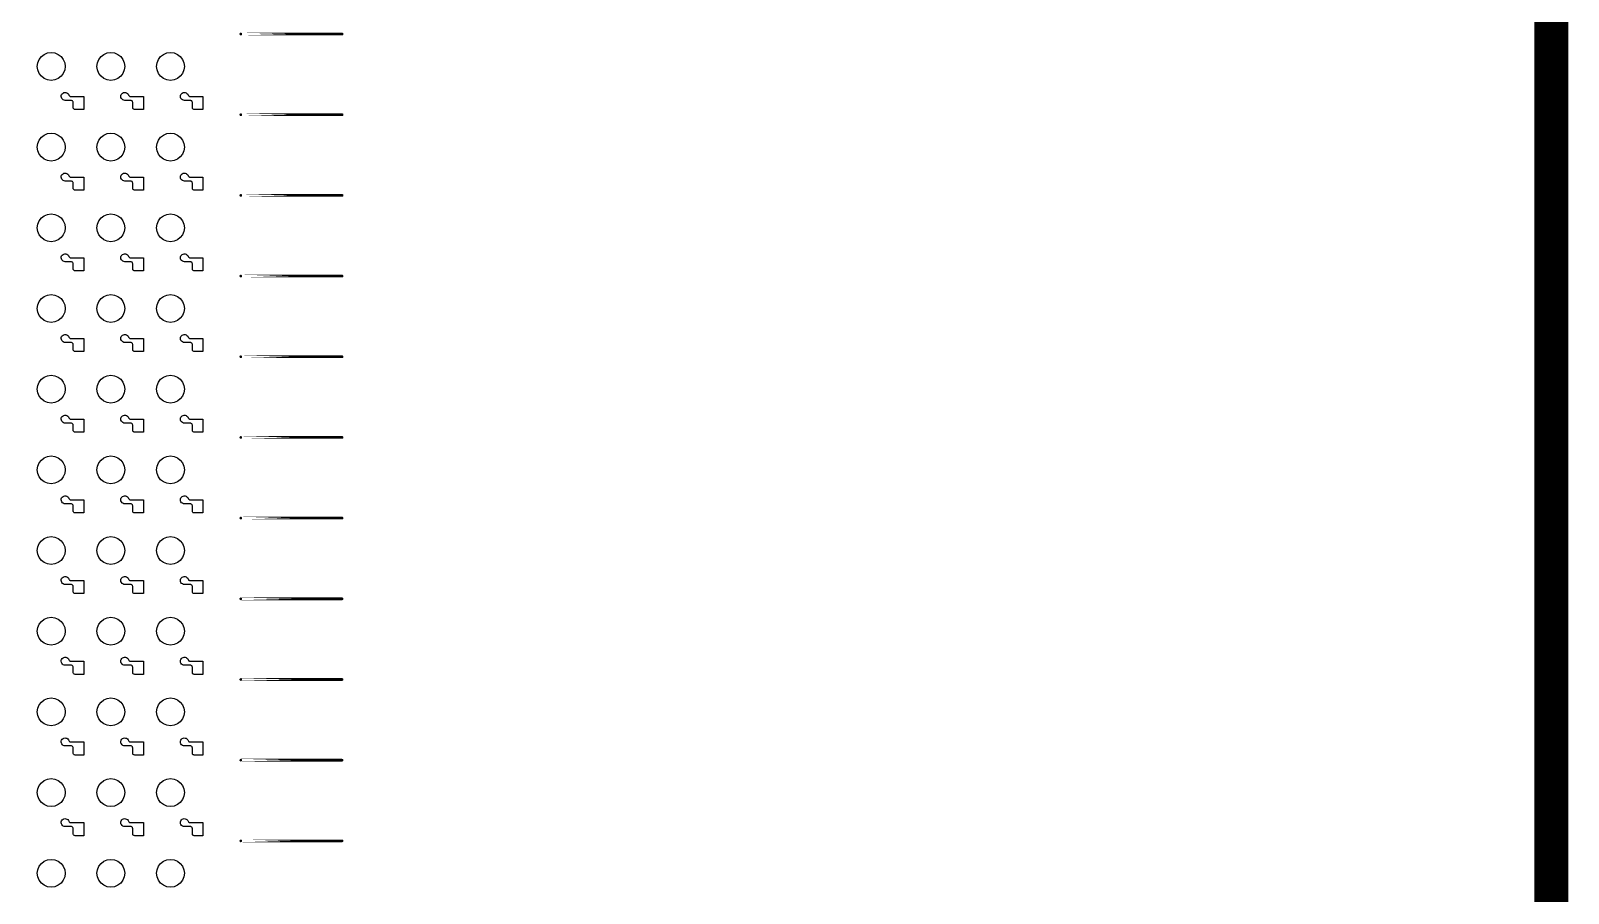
# Model space of a CAD drawing. Extents: x 11 to 212, y 11 to 212.
# Drawn here: x 166.18 to 211.7, y 85.77 to 111.3 of the extents above; entities that cross this region are included whole.
import ezdxf

# ---------------------------------------------------------------- set-up
doc = ezdxf.new("R2010")
doc.units = 0
doc.layers.get('0').update_dxf_attribs({"linetype": 'continuous'})
doc.layers.add('C3', color=7, linetype='continuous')

# ---------------------------------------------------------------- blocks, each defined once
blk = doc.blocks.new('cutlineendpoint')
at = {"const_width": 0.04}
blk.add_lwpolyline([(-0.02, 0, 1), (0.02, 0, 1)], format="xyb", close=True, dxfattribs=at)

msp = doc.modelspace()

# ---------------------------------------------------------------- linework, layer by layer
at = {"layer": 'C3'}
for points, const_width in [([(11.2, 211.2), (211.2, 211.2), (211.2, 11.2), (11.2, 11.2)], 1), ([(172.4, 111.2), (175.4, 111.2)], 0.08), ([(172.4, 108.812), (175.4, 108.812)], 0.08), ([(172.4, 106.424), (175.4, 106.424)], 0.08), ([(172.4, 104.035), (175.4, 104.035)], 0.08), ([(172.4, 101.647), (175.4, 101.647)], 0.08), ([(172.4, 99.259), (175.4, 99.259)], 0.08), ([(172.4, 96.871), (175.4, 96.871)], 0.08), ([(172.4, 94.482), (175.4, 94.482)], 0.08), ([(172.4, 92.094), (175.4, 92.094)], 0.08), ([(172.4, 89.706), (175.4, 89.706)], 0.08), ([(172.4, 87.318), (175.4, 87.318)], 0.08)]:
    msp.add_lwpolyline(points, close=True, dxfattribs=dict(at, const_width=const_width))
for points in [[(167.2, 110.241), (167.186, 110.135), (167.145, 110.035), (167.079, 109.95), (166.994, 109.885), (166.895, 109.843), (166.788, 109.829), (166.682, 109.843), (166.582, 109.885), (166.497, 109.95), (166.432, 110.035), (166.391, 110.135), (166.376, 110.241), (166.391, 110.348), (166.432, 110.447), (166.497, 110.532), (166.582, 110.598), (166.682, 110.639), (166.788, 110.653), (166.895, 110.639), (166.994, 110.598), (167.079, 110.532), (167.145, 110.447), (167.186, 110.348)], [(168.965, 110.241), (168.951, 110.135), (168.91, 110.035), (168.844, 109.95), (168.759, 109.885), (168.66, 109.843), (168.553, 109.829), (168.446, 109.843), (168.347, 109.885), (168.262, 109.95), (168.196, 110.035), (168.155, 110.135), (168.141, 110.241), (168.155, 110.348), (168.196, 110.447), (168.262, 110.532), (168.347, 110.598), (168.446, 110.639), (168.553, 110.653), (168.66, 110.639), (168.759, 110.598), (168.844, 110.532), (168.91, 110.447), (168.951, 110.348)], [(170.729, 110.241), (170.715, 110.135), (170.674, 110.035), (170.609, 109.95), (170.524, 109.885), (170.424, 109.843), (170.318, 109.829), (170.211, 109.843), (170.112, 109.885), (170.026, 109.95), (169.961, 110.035), (169.92, 110.135), (169.906, 110.241), (169.92, 110.348), (169.961, 110.447), (170.026, 110.532), (170.112, 110.598), (170.211, 110.639), (170.318, 110.653), (170.424, 110.639), (170.524, 110.598), (170.609, 110.532), (170.674, 110.447), (170.715, 110.348)], [(167.494, 108.965), (167.479, 108.967), (167.465, 108.973), (167.453, 108.982), (167.443, 108.994), (167.437, 109.008), (167.435, 109.024), (167.435, 109.176), (167.433, 109.192), (167.427, 109.206), (167.418, 109.218), (167.406, 109.227), (167.392, 109.233), (167.376, 109.235), (167.2, 109.235), (167.17, 109.239), (167.142, 109.251), (167.118, 109.269), (167.099, 109.292), (167.087, 109.32), (167.082, 109.35), (167.085, 109.38), (167.096, 109.408), (167.113, 109.433), (167.137, 109.452), (167.164, 109.465), (167.194, 109.47), (167.224, 109.468), (167.252, 109.458), (167.277, 109.442), (167.297, 109.419), (167.311, 109.392), (167.317, 109.379), (167.327, 109.368), (167.339, 109.36), (167.352, 109.355), (167.366, 109.353), (167.751, 109.353), (167.751, 108.965)], [(169.259, 108.965), (169.244, 108.967), (169.229, 108.973), (169.217, 108.982), (169.208, 108.994), (169.202, 109.008), (169.2, 109.024), (169.2, 109.176), (169.198, 109.192), (169.192, 109.206), (169.183, 109.218), (169.171, 109.227), (169.156, 109.233), (169.141, 109.235), (168.965, 109.235), (168.935, 109.239), (168.907, 109.251), (168.883, 109.269), (168.864, 109.292), (168.852, 109.32), (168.847, 109.35), (168.85, 109.38), (168.861, 109.408), (168.878, 109.433), (168.901, 109.452), (168.929, 109.465), (168.958, 109.47), (168.988, 109.468), (169.017, 109.458), (169.042, 109.442), (169.062, 109.419), (169.076, 109.392), (169.082, 109.379), (169.091, 109.368), (169.103, 109.36), (169.117, 109.355), (169.131, 109.353), (169.515, 109.353), (169.515, 108.965)], [(171.024, 108.965), (171.008, 108.967), (170.994, 108.973), (170.982, 108.982), (170.973, 108.994), (170.967, 109.008), (170.965, 109.024), (170.965, 109.176), (170.963, 109.192), (170.957, 109.206), (170.947, 109.218), (170.935, 109.227), (170.921, 109.233), (170.906, 109.235), (170.729, 109.235), (170.699, 109.239), (170.672, 109.251), (170.647, 109.269), (170.629, 109.292), (170.617, 109.32), (170.612, 109.35), (170.615, 109.38), (170.625, 109.408), (170.643, 109.433), (170.666, 109.452), (170.693, 109.465), (170.723, 109.47), (170.753, 109.468), (170.782, 109.458), (170.807, 109.442), (170.827, 109.419), (170.84, 109.392), (170.847, 109.379), (170.856, 109.368), (170.868, 109.36), (170.881, 109.355), (170.896, 109.353), (171.28, 109.353), (171.28, 108.965)], [(167.2, 107.853), (167.186, 107.746), (167.145, 107.647), (167.079, 107.562), (166.994, 107.496), (166.895, 107.455), (166.788, 107.441), (166.682, 107.455), (166.582, 107.496), (166.497, 107.562), (166.432, 107.647), (166.391, 107.746), (166.376, 107.853), (166.391, 107.96), (166.432, 108.059), (166.497, 108.144), (166.582, 108.21), (166.682, 108.251), (166.788, 108.265), (166.895, 108.251), (166.994, 108.21), (167.079, 108.144), (167.145, 108.059), (167.186, 107.96)], [(168.965, 107.853), (168.951, 107.746), (168.91, 107.647), (168.844, 107.562), (168.759, 107.496), (168.66, 107.455), (168.553, 107.441), (168.446, 107.455), (168.347, 107.496), (168.262, 107.562), (168.196, 107.647), (168.155, 107.746), (168.141, 107.853), (168.155, 107.96), (168.196, 108.059), (168.262, 108.144), (168.347, 108.21), (168.446, 108.251), (168.553, 108.265), (168.66, 108.251), (168.759, 108.21), (168.844, 108.144), (168.91, 108.059), (168.951, 107.96)], [(170.729, 107.853), (170.715, 107.746), (170.674, 107.647), (170.609, 107.562), (170.524, 107.496), (170.424, 107.455), (170.318, 107.441), (170.211, 107.455), (170.112, 107.496), (170.026, 107.562), (169.961, 107.647), (169.92, 107.746), (169.906, 107.853), (169.92, 107.96), (169.961, 108.059), (170.026, 108.144), (170.112, 108.21), (170.211, 108.251), (170.318, 108.265), (170.424, 108.251), (170.524, 108.21), (170.609, 108.144), (170.674, 108.059), (170.715, 107.96)], [(167.494, 106.576), (167.479, 106.578), (167.465, 106.584), (167.453, 106.594), (167.443, 106.606), (167.437, 106.62), (167.435, 106.635), (167.435, 106.788), (167.433, 106.803), (167.427, 106.818), (167.418, 106.83), (167.406, 106.839), (167.392, 106.845), (167.376, 106.847), (167.2, 106.847), (167.17, 106.851), (167.142, 106.862), (167.118, 106.88), (167.099, 106.904), (167.087, 106.932), (167.082, 106.961), (167.085, 106.991), (167.096, 107.02), (167.113, 107.044), (167.137, 107.064), (167.164, 107.077), (167.194, 107.082), (167.224, 107.08), (167.252, 107.07), (167.277, 107.053), (167.297, 107.031), (167.311, 107.004), (167.317, 106.991), (167.327, 106.98), (167.339, 106.972), (167.352, 106.966), (167.366, 106.965), (167.751, 106.965), (167.751, 106.576)], [(169.259, 106.576), (169.244, 106.578), (169.229, 106.584), (169.217, 106.594), (169.208, 106.606), (169.202, 106.62), (169.2, 106.635), (169.2, 106.788), (169.198, 106.803), (169.192, 106.818), (169.183, 106.83), (169.171, 106.839), (169.156, 106.845), (169.141, 106.847), (168.965, 106.847), (168.935, 106.851), (168.907, 106.862), (168.883, 106.88), (168.864, 106.904), (168.852, 106.932), (168.847, 106.961), (168.85, 106.991), (168.861, 107.02), (168.878, 107.044), (168.901, 107.064), (168.929, 107.077), (168.958, 107.082), (168.988, 107.08), (169.017, 107.07), (169.042, 107.053), (169.062, 107.031), (169.076, 107.004), (169.082, 106.991), (169.091, 106.98), (169.103, 106.972), (169.117, 106.966), (169.131, 106.965), (169.515, 106.965), (169.515, 106.576)], [(171.024, 106.576), (171.008, 106.578), (170.994, 106.584), (170.982, 106.594), (170.973, 106.606), (170.967, 106.62), (170.965, 106.635), (170.965, 106.788), (170.963, 106.803), (170.957, 106.818), (170.947, 106.83), (170.935, 106.839), (170.921, 106.845), (170.906, 106.847), (170.729, 106.847), (170.699, 106.851), (170.672, 106.862), (170.647, 106.88), (170.629, 106.904), (170.617, 106.932), (170.612, 106.961), (170.615, 106.991), (170.625, 107.02), (170.643, 107.044), (170.666, 107.064), (170.693, 107.077), (170.723, 107.082), (170.753, 107.08), (170.782, 107.07), (170.807, 107.053), (170.827, 107.031), (170.84, 107.004), (170.847, 106.991), (170.856, 106.98), (170.868, 106.972), (170.881, 106.966), (170.896, 106.965), (171.28, 106.965), (171.28, 106.576)], [(167.2, 105.465), (167.186, 105.358), (167.145, 105.259), (167.079, 105.174), (166.994, 105.108), (166.895, 105.067), (166.788, 105.053), (166.682, 105.067), (166.582, 105.108), (166.497, 105.174), (166.432, 105.259), (166.391, 105.358), (166.376, 105.465), (166.391, 105.571), (166.432, 105.671), (166.497, 105.756), (166.582, 105.821), (166.682, 105.862), (166.788, 105.876), (166.895, 105.862), (166.994, 105.821), (167.079, 105.756), (167.145, 105.671), (167.186, 105.571)], [(168.965, 105.465), (168.951, 105.358), (168.91, 105.259), (168.844, 105.174), (168.759, 105.108), (168.66, 105.067), (168.553, 105.053), (168.446, 105.067), (168.347, 105.108), (168.262, 105.174), (168.196, 105.259), (168.155, 105.358), (168.141, 105.465), (168.155, 105.571), (168.196, 105.671), (168.262, 105.756), (168.347, 105.821), (168.446, 105.862), (168.553, 105.876), (168.66, 105.862), (168.759, 105.821), (168.844, 105.756), (168.91, 105.671), (168.951, 105.571)], [(170.729, 105.465), (170.715, 105.358), (170.674, 105.259), (170.609, 105.174), (170.524, 105.108), (170.424, 105.067), (170.318, 105.053), (170.211, 105.067), (170.112, 105.108), (170.026, 105.174), (169.961, 105.259), (169.92, 105.358), (169.906, 105.465), (169.92, 105.571), (169.961, 105.671), (170.026, 105.756), (170.112, 105.821), (170.211, 105.862), (170.318, 105.876), (170.424, 105.862), (170.524, 105.821), (170.609, 105.756), (170.674, 105.671), (170.715, 105.571)], [(167.494, 104.188), (167.479, 104.19), (167.465, 104.196), (167.453, 104.205), (167.443, 104.218), (167.437, 104.232), (167.435, 104.247), (167.435, 104.4), (167.433, 104.415), (167.427, 104.429), (167.418, 104.442), (167.406, 104.451), (167.392, 104.457), (167.376, 104.459), (167.2, 104.459), (167.17, 104.463), (167.142, 104.474), (167.118, 104.492), (167.099, 104.516), (167.087, 104.543), (167.082, 104.573), (167.085, 104.603), (167.096, 104.632), (167.113, 104.656), (167.137, 104.676), (167.164, 104.688), (167.194, 104.694), (167.224, 104.692), (167.252, 104.682), (167.277, 104.665), (167.297, 104.643), (167.311, 104.616), (167.317, 104.603), (167.327, 104.592), (167.339, 104.583), (167.352, 104.578), (167.366, 104.576), (167.751, 104.576), (167.751, 104.188)], [(169.259, 104.188), (169.244, 104.19), (169.229, 104.196), (169.217, 104.205), (169.208, 104.218), (169.202, 104.232), (169.2, 104.247), (169.2, 104.4), (169.198, 104.415), (169.192, 104.429), (169.183, 104.442), (169.171, 104.451), (169.156, 104.457), (169.141, 104.459), (168.965, 104.459), (168.935, 104.463), (168.907, 104.474), (168.883, 104.492), (168.864, 104.516), (168.852, 104.543), (168.847, 104.573), (168.85, 104.603), (168.861, 104.632), (168.878, 104.656), (168.901, 104.676), (168.929, 104.688), (168.958, 104.694), (168.988, 104.692), (169.017, 104.682), (169.042, 104.665), (169.062, 104.643), (169.076, 104.616), (169.082, 104.603), (169.091, 104.592), (169.103, 104.583), (169.117, 104.578), (169.131, 104.576), (169.515, 104.576), (169.515, 104.188)], [(171.024, 104.188), (171.008, 104.19), (170.994, 104.196), (170.982, 104.205), (170.973, 104.218), (170.967, 104.232), (170.965, 104.247), (170.965, 104.4), (170.963, 104.415), (170.957, 104.429), (170.947, 104.442), (170.935, 104.451), (170.921, 104.457), (170.906, 104.459), (170.729, 104.459), (170.699, 104.463), (170.672, 104.474), (170.647, 104.492), (170.629, 104.516), (170.617, 104.543), (170.612, 104.573), (170.615, 104.603), (170.625, 104.632), (170.643, 104.656), (170.666, 104.676), (170.693, 104.688), (170.723, 104.694), (170.753, 104.692), (170.782, 104.682), (170.807, 104.665), (170.827, 104.643), (170.84, 104.616), (170.847, 104.603), (170.856, 104.592), (170.868, 104.583), (170.881, 104.578), (170.896, 104.576), (171.28, 104.576), (171.28, 104.188)], [(167.2, 103.076), (167.186, 102.97), (167.145, 102.871), (167.079, 102.785), (166.994, 102.72), (166.895, 102.679), (166.788, 102.665), (166.682, 102.679), (166.582, 102.72), (166.497, 102.785), (166.432, 102.871), (166.391, 102.97), (166.376, 103.076), (166.391, 103.183), (166.432, 103.282), (166.497, 103.368), (166.582, 103.433), (166.682, 103.474), (166.788, 103.488), (166.895, 103.474), (166.994, 103.433), (167.079, 103.368), (167.145, 103.282), (167.186, 103.183)], [(168.965, 103.076), (168.951, 102.97), (168.91, 102.871), (168.844, 102.785), (168.759, 102.72), (168.66, 102.679), (168.553, 102.665), (168.446, 102.679), (168.347, 102.72), (168.262, 102.785), (168.196, 102.871), (168.155, 102.97), (168.141, 103.076), (168.155, 103.183), (168.196, 103.282), (168.262, 103.368), (168.347, 103.433), (168.446, 103.474), (168.553, 103.488), (168.66, 103.474), (168.759, 103.433), (168.844, 103.368), (168.91, 103.282), (168.951, 103.183)], [(170.729, 103.076), (170.715, 102.97), (170.674, 102.871), (170.609, 102.785), (170.524, 102.72), (170.424, 102.679), (170.318, 102.665), (170.211, 102.679), (170.112, 102.72), (170.026, 102.785), (169.961, 102.871), (169.92, 102.97), (169.906, 103.076), (169.92, 103.183), (169.961, 103.282), (170.026, 103.368), (170.112, 103.433), (170.211, 103.474), (170.318, 103.488), (170.424, 103.474), (170.524, 103.433), (170.609, 103.368), (170.674, 103.282), (170.715, 103.183)], [(167.494, 101.8), (167.479, 101.802), (167.465, 101.808), (167.453, 101.817), (167.443, 101.829), (167.437, 101.844), (167.435, 101.859), (167.435, 102.012), (167.433, 102.027), (167.427, 102.041), (167.418, 102.053), (167.406, 102.063), (167.392, 102.069), (167.376, 102.071), (167.2, 102.071), (167.17, 102.074), (167.142, 102.086), (167.118, 102.104), (167.099, 102.128), (167.087, 102.155), (167.082, 102.185), (167.085, 102.215), (167.096, 102.243), (167.113, 102.268), (167.137, 102.287), (167.164, 102.3), (167.194, 102.306), (167.224, 102.303), (167.252, 102.294), (167.277, 102.277), (167.297, 102.254), (167.311, 102.227), (167.317, 102.215), (167.327, 102.204), (167.339, 102.195), (167.352, 102.19), (167.366, 102.188), (167.751, 102.188), (167.751, 101.8)], [(169.259, 101.8), (169.244, 101.802), (169.229, 101.808), (169.217, 101.817), (169.208, 101.829), (169.202, 101.844), (169.2, 101.859), (169.2, 102.012), (169.198, 102.027), (169.192, 102.041), (169.183, 102.053), (169.171, 102.063), (169.156, 102.069), (169.141, 102.071), (168.965, 102.071), (168.935, 102.074), (168.907, 102.086), (168.883, 102.104), (168.864, 102.128), (168.852, 102.155), (168.847, 102.185), (168.85, 102.215), (168.861, 102.243), (168.878, 102.268), (168.901, 102.287), (168.929, 102.3), (168.958, 102.306), (168.988, 102.303), (169.017, 102.294), (169.042, 102.277), (169.062, 102.254), (169.076, 102.227), (169.082, 102.215), (169.091, 102.204), (169.103, 102.195), (169.117, 102.19), (169.131, 102.188), (169.515, 102.188), (169.515, 101.8)], [(171.024, 101.8), (171.008, 101.802), (170.994, 101.808), (170.982, 101.817), (170.973, 101.829), (170.967, 101.844), (170.965, 101.859), (170.965, 102.012), (170.963, 102.027), (170.957, 102.041), (170.947, 102.053), (170.935, 102.063), (170.921, 102.069), (170.906, 102.071), (170.729, 102.071), (170.699, 102.074), (170.672, 102.086), (170.647, 102.104), (170.629, 102.128), (170.617, 102.155), (170.612, 102.185), (170.615, 102.215), (170.625, 102.243), (170.643, 102.268), (170.666, 102.287), (170.693, 102.3), (170.723, 102.306), (170.753, 102.303), (170.782, 102.294), (170.807, 102.277), (170.827, 102.254), (170.84, 102.227), (170.847, 102.215), (170.856, 102.204), (170.868, 102.195), (170.881, 102.19), (170.896, 102.188), (171.28, 102.188), (171.28, 101.8)], [(167.2, 100.688), (167.186, 100.582), (167.145, 100.482), (167.079, 100.397), (166.994, 100.332), (166.895, 100.291), (166.788, 100.276), (166.682, 100.291), (166.582, 100.332), (166.497, 100.397), (166.432, 100.482), (166.391, 100.582), (166.376, 100.688), (166.391, 100.795), (166.432, 100.894), (166.497, 100.979), (166.582, 101.045), (166.682, 101.086), (166.788, 101.1), (166.895, 101.086), (166.994, 101.045), (167.079, 100.979), (167.145, 100.894), (167.186, 100.795)], [(168.965, 100.688), (168.951, 100.582), (168.91, 100.482), (168.844, 100.397), (168.759, 100.332), (168.66, 100.291), (168.553, 100.276), (168.446, 100.291), (168.347, 100.332), (168.262, 100.397), (168.196, 100.482), (168.155, 100.582), (168.141, 100.688), (168.155, 100.795), (168.196, 100.894), (168.262, 100.979), (168.347, 101.045), (168.446, 101.086), (168.553, 101.1), (168.66, 101.086), (168.759, 101.045), (168.844, 100.979), (168.91, 100.894), (168.951, 100.795)], [(170.729, 100.688), (170.715, 100.582), (170.674, 100.482), (170.609, 100.397), (170.524, 100.332), (170.424, 100.291), (170.318, 100.276), (170.211, 100.291), (170.112, 100.332), (170.026, 100.397), (169.961, 100.482), (169.92, 100.582), (169.906, 100.688), (169.92, 100.795), (169.961, 100.894), (170.026, 100.979), (170.112, 101.045), (170.211, 101.086), (170.318, 101.1), (170.424, 101.086), (170.524, 101.045), (170.609, 100.979), (170.674, 100.894), (170.715, 100.795)], [(167.494, 99.412), (167.479, 99.414), (167.465, 99.42), (167.453, 99.429), (167.443, 99.441), (167.437, 99.455), (167.435, 99.471), (167.435, 99.624), (167.433, 99.639), (167.427, 99.653), (167.418, 99.665), (167.406, 99.674), (167.392, 99.68), (167.376, 99.682), (167.2, 99.682), (167.17, 99.686), (167.142, 99.698), (167.118, 99.716), (167.099, 99.739), (167.087, 99.767), (167.082, 99.797), (167.085, 99.827), (167.096, 99.855), (167.113, 99.88), (167.137, 99.899), (167.164, 99.912), (167.194, 99.917), (167.224, 99.915), (167.252, 99.905), (167.277, 99.889), (167.297, 99.866), (167.311, 99.839), (167.317, 99.826), (167.327, 99.815), (167.339, 99.807), (167.352, 99.802), (167.366, 99.8), (167.751, 99.8), (167.751, 99.412)], [(169.259, 99.412), (169.244, 99.414), (169.229, 99.42), (169.217, 99.429), (169.208, 99.441), (169.202, 99.455), (169.2, 99.471), (169.2, 99.624), (169.198, 99.639), (169.192, 99.653), (169.183, 99.665), (169.171, 99.674), (169.156, 99.68), (169.141, 99.682), (168.965, 99.682), (168.935, 99.686), (168.907, 99.698), (168.883, 99.716), (168.864, 99.739), (168.852, 99.767), (168.847, 99.797), (168.85, 99.827), (168.861, 99.855), (168.878, 99.88), (168.901, 99.899), (168.929, 99.912), (168.958, 99.917), (168.988, 99.915), (169.017, 99.905), (169.042, 99.889), (169.062, 99.866), (169.076, 99.839), (169.082, 99.826), (169.091, 99.815), (169.103, 99.807), (169.117, 99.802), (169.131, 99.8), (169.515, 99.8), (169.515, 99.412)], [(171.024, 99.412), (171.008, 99.414), (170.994, 99.42), (170.982, 99.429), (170.973, 99.441), (170.967, 99.455), (170.965, 99.471), (170.965, 99.624), (170.963, 99.639), (170.957, 99.653), (170.947, 99.665), (170.935, 99.674), (170.921, 99.68), (170.906, 99.682), (170.729, 99.682), (170.699, 99.686), (170.672, 99.698), (170.647, 99.716), (170.629, 99.739), (170.617, 99.767), (170.612, 99.797), (170.615, 99.827), (170.625, 99.855), (170.643, 99.88), (170.666, 99.899), (170.693, 99.912), (170.723, 99.917), (170.753, 99.915), (170.782, 99.905), (170.807, 99.889), (170.827, 99.866), (170.84, 99.839), (170.847, 99.826), (170.856, 99.815), (170.868, 99.807), (170.881, 99.802), (170.896, 99.8), (171.28, 99.8), (171.28, 99.412)], [(167.2, 98.3), (167.186, 98.193), (167.145, 98.094), (167.079, 98.009), (166.994, 97.943), (166.895, 97.902), (166.788, 97.888), (166.682, 97.902), (166.582, 97.943), (166.497, 98.009), (166.432, 98.094), (166.391, 98.193), (166.376, 98.3), (166.391, 98.407), (166.432, 98.506), (166.497, 98.591), (166.582, 98.657), (166.682, 98.698), (166.788, 98.712), (166.895, 98.698), (166.994, 98.657), (167.079, 98.591), (167.145, 98.506), (167.186, 98.407)], [(168.965, 98.3), (168.951, 98.193), (168.91, 98.094), (168.844, 98.009), (168.759, 97.943), (168.66, 97.902), (168.553, 97.888), (168.446, 97.902), (168.347, 97.943), (168.262, 98.009), (168.196, 98.094), (168.155, 98.193), (168.141, 98.3), (168.155, 98.407), (168.196, 98.506), (168.262, 98.591), (168.347, 98.657), (168.446, 98.698), (168.553, 98.712), (168.66, 98.698), (168.759, 98.657), (168.844, 98.591), (168.91, 98.506), (168.951, 98.407)], [(170.729, 98.3), (170.715, 98.193), (170.674, 98.094), (170.609, 98.009), (170.524, 97.943), (170.424, 97.902), (170.318, 97.888), (170.211, 97.902), (170.112, 97.943), (170.026, 98.009), (169.961, 98.094), (169.92, 98.193), (169.906, 98.3), (169.92, 98.407), (169.961, 98.506), (170.026, 98.591), (170.112, 98.657), (170.211, 98.698), (170.318, 98.712), (170.424, 98.698), (170.524, 98.657), (170.609, 98.591), (170.674, 98.506), (170.715, 98.407)], [(167.494, 97.024), (167.479, 97.026), (167.465, 97.031), (167.453, 97.041), (167.443, 97.053), (167.437, 97.067), (167.435, 97.082), (167.435, 97.235), (167.433, 97.251), (167.427, 97.265), (167.418, 97.277), (167.406, 97.286), (167.392, 97.292), (167.376, 97.294), (167.2, 97.294), (167.17, 97.298), (167.142, 97.309), (167.118, 97.327), (167.099, 97.351), (167.087, 97.379), (167.082, 97.409), (167.085, 97.439), (167.096, 97.467), (167.113, 97.491), (167.137, 97.511), (167.164, 97.524), (167.194, 97.529), (167.224, 97.527), (167.252, 97.517), (167.277, 97.5), (167.297, 97.478), (167.311, 97.451), (167.317, 97.438), (167.327, 97.427), (167.339, 97.419), (167.352, 97.414), (167.366, 97.412), (167.751, 97.412), (167.751, 97.024)], [(169.259, 97.024), (169.244, 97.026), (169.229, 97.031), (169.217, 97.041), (169.208, 97.053), (169.202, 97.067), (169.2, 97.082), (169.2, 97.235), (169.198, 97.251), (169.192, 97.265), (169.183, 97.277), (169.171, 97.286), (169.156, 97.292), (169.141, 97.294), (168.965, 97.294), (168.935, 97.298), (168.907, 97.309), (168.883, 97.327), (168.864, 97.351), (168.852, 97.379), (168.847, 97.409), (168.85, 97.439), (168.861, 97.467), (168.878, 97.491), (168.901, 97.511), (168.929, 97.524), (168.958, 97.529), (168.988, 97.527), (169.017, 97.517), (169.042, 97.5), (169.062, 97.478), (169.076, 97.451), (169.082, 97.438), (169.091, 97.427), (169.103, 97.419), (169.117, 97.414), (169.131, 97.412), (169.515, 97.412), (169.515, 97.024)], [(171.024, 97.024), (171.008, 97.026), (170.994, 97.031), (170.982, 97.041), (170.973, 97.053), (170.967, 97.067), (170.965, 97.082), (170.965, 97.235), (170.963, 97.251), (170.957, 97.265), (170.947, 97.277), (170.935, 97.286), (170.921, 97.292), (170.906, 97.294), (170.729, 97.294), (170.699, 97.298), (170.672, 97.309), (170.647, 97.327), (170.629, 97.351), (170.617, 97.379), (170.612, 97.409), (170.615, 97.439), (170.625, 97.467), (170.643, 97.491), (170.666, 97.511), (170.693, 97.524), (170.723, 97.529), (170.753, 97.527), (170.782, 97.517), (170.807, 97.5), (170.827, 97.478), (170.84, 97.451), (170.847, 97.438), (170.856, 97.427), (170.868, 97.419), (170.881, 97.414), (170.896, 97.412), (171.28, 97.412), (171.28, 97.024)], [(167.2, 95.912), (167.186, 95.805), (167.145, 95.706), (167.079, 95.621), (166.994, 95.555), (166.895, 95.514), (166.788, 95.5), (166.682, 95.514), (166.582, 95.555), (166.497, 95.621), (166.432, 95.706), (166.391, 95.805), (166.376, 95.912), (166.391, 96.018), (166.432, 96.118), (166.497, 96.203), (166.582, 96.268), (166.682, 96.309), (166.788, 96.324), (166.895, 96.309), (166.994, 96.268), (167.079, 96.203), (167.145, 96.118), (167.186, 96.018)], [(168.965, 95.912), (168.951, 95.805), (168.91, 95.706), (168.844, 95.621), (168.759, 95.555), (168.66, 95.514), (168.553, 95.5), (168.446, 95.514), (168.347, 95.555), (168.262, 95.621), (168.196, 95.706), (168.155, 95.805), (168.141, 95.912), (168.155, 96.018), (168.196, 96.118), (168.262, 96.203), (168.347, 96.268), (168.446, 96.309), (168.553, 96.324), (168.66, 96.309), (168.759, 96.268), (168.844, 96.203), (168.91, 96.118), (168.951, 96.018)], [(170.729, 95.912), (170.715, 95.805), (170.674, 95.706), (170.609, 95.621), (170.524, 95.555), (170.424, 95.514), (170.318, 95.5), (170.211, 95.514), (170.112, 95.555), (170.026, 95.621), (169.961, 95.706), (169.92, 95.805), (169.906, 95.912), (169.92, 96.018), (169.961, 96.118), (170.026, 96.203), (170.112, 96.268), (170.211, 96.309), (170.318, 96.324), (170.424, 96.309), (170.524, 96.268), (170.609, 96.203), (170.674, 96.118), (170.715, 96.018)], [(167.494, 94.635), (167.479, 94.637), (167.465, 94.643), (167.453, 94.653), (167.443, 94.665), (167.437, 94.679), (167.435, 94.694), (167.435, 94.847), (167.433, 94.862), (167.427, 94.876), (167.418, 94.889), (167.406, 94.898), (167.392, 94.904), (167.376, 94.906), (167.2, 94.906), (167.17, 94.91), (167.142, 94.921), (167.118, 94.939), (167.099, 94.963), (167.087, 94.99), (167.082, 95.02), (167.085, 95.05), (167.096, 95.079), (167.113, 95.103), (167.137, 95.123), (167.164, 95.135), (167.194, 95.141), (167.224, 95.139), (167.252, 95.129), (167.277, 95.112), (167.297, 95.09), (167.311, 95.063), (167.317, 95.05), (167.327, 95.039), (167.339, 95.031), (167.352, 95.025), (167.366, 95.024), (167.751, 95.024), (167.751, 94.635)], [(169.259, 94.635), (169.244, 94.637), (169.229, 94.643), (169.217, 94.653), (169.208, 94.665), (169.202, 94.679), (169.2, 94.694), (169.2, 94.847), (169.198, 94.862), (169.192, 94.876), (169.183, 94.889), (169.171, 94.898), (169.156, 94.904), (169.141, 94.906), (168.965, 94.906), (168.935, 94.91), (168.907, 94.921), (168.883, 94.939), (168.864, 94.963), (168.852, 94.99), (168.847, 95.02), (168.85, 95.05), (168.861, 95.079), (168.878, 95.103), (168.901, 95.123), (168.929, 95.135), (168.958, 95.141), (168.988, 95.139), (169.017, 95.129), (169.042, 95.112), (169.062, 95.09), (169.076, 95.063), (169.082, 95.05), (169.091, 95.039), (169.103, 95.031), (169.117, 95.025), (169.131, 95.024), (169.515, 95.024), (169.515, 94.635)], [(171.024, 94.635), (171.008, 94.637), (170.994, 94.643), (170.982, 94.653), (170.973, 94.665), (170.967, 94.679), (170.965, 94.694), (170.965, 94.847), (170.963, 94.862), (170.957, 94.876), (170.947, 94.889), (170.935, 94.898), (170.921, 94.904), (170.906, 94.906), (170.729, 94.906), (170.699, 94.91), (170.672, 94.921), (170.647, 94.939), (170.629, 94.963), (170.617, 94.99), (170.612, 95.02), (170.615, 95.05), (170.625, 95.079), (170.643, 95.103), (170.666, 95.123), (170.693, 95.135), (170.723, 95.141), (170.753, 95.139), (170.782, 95.129), (170.807, 95.112), (170.827, 95.09), (170.84, 95.063), (170.847, 95.05), (170.856, 95.039), (170.868, 95.031), (170.881, 95.025), (170.896, 95.024), (171.28, 95.024), (171.28, 94.635)], [(167.2, 93.524), (167.186, 93.417), (167.145, 93.318), (167.079, 93.232), (166.994, 93.167), (166.895, 93.126), (166.788, 93.112), (166.682, 93.126), (166.582, 93.167), (166.497, 93.232), (166.432, 93.318), (166.391, 93.417), (166.376, 93.524), (166.391, 93.63), (166.432, 93.729), (166.497, 93.815), (166.582, 93.88), (166.682, 93.921), (166.788, 93.935), (166.895, 93.921), (166.994, 93.88), (167.079, 93.815), (167.145, 93.729), (167.186, 93.63)], [(168.965, 93.524), (168.951, 93.417), (168.91, 93.318), (168.844, 93.232), (168.759, 93.167), (168.66, 93.126), (168.553, 93.112), (168.446, 93.126), (168.347, 93.167), (168.262, 93.232), (168.196, 93.318), (168.155, 93.417), (168.141, 93.524), (168.155, 93.63), (168.196, 93.729), (168.262, 93.815), (168.347, 93.88), (168.446, 93.921), (168.553, 93.935), (168.66, 93.921), (168.759, 93.88), (168.844, 93.815), (168.91, 93.729), (168.951, 93.63)], [(170.729, 93.524), (170.715, 93.417), (170.674, 93.318), (170.609, 93.232), (170.524, 93.167), (170.424, 93.126), (170.318, 93.112), (170.211, 93.126), (170.112, 93.167), (170.026, 93.232), (169.961, 93.318), (169.92, 93.417), (169.906, 93.524), (169.92, 93.63), (169.961, 93.729), (170.026, 93.815), (170.112, 93.88), (170.211, 93.921), (170.318, 93.935), (170.424, 93.921), (170.524, 93.88), (170.609, 93.815), (170.674, 93.729), (170.715, 93.63)], [(167.494, 92.247), (167.479, 92.249), (167.465, 92.255), (167.453, 92.264), (167.443, 92.276), (167.437, 92.291), (167.435, 92.306), (167.435, 92.459), (167.433, 92.474), (167.427, 92.488), (167.418, 92.5), (167.406, 92.51), (167.392, 92.516), (167.376, 92.518), (167.2, 92.518), (167.17, 92.522), (167.142, 92.533), (167.118, 92.551), (167.099, 92.575), (167.087, 92.602), (167.082, 92.632), (167.085, 92.662), (167.096, 92.69), (167.113, 92.715), (167.137, 92.734), (167.164, 92.747), (167.194, 92.753), (167.224, 92.751), (167.252, 92.741), (167.277, 92.724), (167.297, 92.701), (167.311, 92.675), (167.317, 92.662), (167.327, 92.651), (167.339, 92.642), (167.352, 92.637), (167.366, 92.635), (167.751, 92.635), (167.751, 92.247)], [(169.259, 92.247), (169.244, 92.249), (169.229, 92.255), (169.217, 92.264), (169.208, 92.276), (169.202, 92.291), (169.2, 92.306), (169.2, 92.459), (169.198, 92.474), (169.192, 92.488), (169.183, 92.5), (169.171, 92.51), (169.156, 92.516), (169.141, 92.518), (168.965, 92.518), (168.935, 92.522), (168.907, 92.533), (168.883, 92.551), (168.864, 92.575), (168.852, 92.602), (168.847, 92.632), (168.85, 92.662), (168.861, 92.69), (168.878, 92.715), (168.901, 92.734), (168.929, 92.747), (168.958, 92.753), (168.988, 92.751), (169.017, 92.741), (169.042, 92.724), (169.062, 92.701), (169.076, 92.675), (169.082, 92.662), (169.091, 92.651), (169.103, 92.642), (169.117, 92.637), (169.131, 92.635), (169.515, 92.635), (169.515, 92.247)], [(171.024, 92.247), (171.008, 92.249), (170.994, 92.255), (170.982, 92.264), (170.973, 92.276), (170.967, 92.291), (170.965, 92.306), (170.965, 92.459), (170.963, 92.474), (170.957, 92.488), (170.947, 92.5), (170.935, 92.51), (170.921, 92.516), (170.906, 92.518), (170.729, 92.518), (170.699, 92.522), (170.672, 92.533), (170.647, 92.551), (170.629, 92.575), (170.617, 92.602), (170.612, 92.632), (170.615, 92.662), (170.625, 92.69), (170.643, 92.715), (170.666, 92.734), (170.693, 92.747), (170.723, 92.753), (170.753, 92.751), (170.782, 92.741), (170.807, 92.724), (170.827, 92.701), (170.84, 92.675), (170.847, 92.662), (170.856, 92.651), (170.868, 92.642), (170.881, 92.637), (170.896, 92.635), (171.28, 92.635), (171.28, 92.247)], [(167.2, 91.135), (167.186, 91.029), (167.145, 90.929), (167.079, 90.844), (166.994, 90.779), (166.895, 90.738), (166.788, 90.724), (166.682, 90.738), (166.582, 90.779), (166.497, 90.844), (166.432, 90.929), (166.391, 91.029), (166.376, 91.135), (166.391, 91.242), (166.432, 91.341), (166.497, 91.426), (166.582, 91.492), (166.682, 91.533), (166.788, 91.547), (166.895, 91.533), (166.994, 91.492), (167.079, 91.426), (167.145, 91.341), (167.186, 91.242)], [(168.965, 91.135), (168.951, 91.029), (168.91, 90.929), (168.844, 90.844), (168.759, 90.779), (168.66, 90.738), (168.553, 90.724), (168.446, 90.738), (168.347, 90.779), (168.262, 90.844), (168.196, 90.929), (168.155, 91.029), (168.141, 91.135), (168.155, 91.242), (168.196, 91.341), (168.262, 91.426), (168.347, 91.492), (168.446, 91.533), (168.553, 91.547), (168.66, 91.533), (168.759, 91.492), (168.844, 91.426), (168.91, 91.341), (168.951, 91.242)], [(170.729, 91.135), (170.715, 91.029), (170.674, 90.929), (170.609, 90.844), (170.524, 90.779), (170.424, 90.738), (170.318, 90.724), (170.211, 90.738), (170.112, 90.779), (170.026, 90.844), (169.961, 90.929), (169.92, 91.029), (169.906, 91.135), (169.92, 91.242), (169.961, 91.341), (170.026, 91.426), (170.112, 91.492), (170.211, 91.533), (170.318, 91.547), (170.424, 91.533), (170.524, 91.492), (170.609, 91.426), (170.674, 91.341), (170.715, 91.242)], [(167.494, 89.859), (167.479, 89.861), (167.465, 89.867), (167.453, 89.876), (167.443, 89.888), (167.437, 89.902), (167.435, 89.918), (167.435, 90.071), (167.433, 90.086), (167.427, 90.1), (167.418, 90.112), (167.406, 90.122), (167.392, 90.127), (167.376, 90.129), (167.2, 90.129), (167.17, 90.133), (167.142, 90.145), (167.118, 90.163), (167.099, 90.186), (167.087, 90.214), (167.082, 90.244), (167.085, 90.274), (167.096, 90.302), (167.113, 90.327), (167.137, 90.346), (167.164, 90.359), (167.194, 90.365), (167.224, 90.362), (167.252, 90.353), (167.277, 90.336), (167.297, 90.313), (167.311, 90.286), (167.317, 90.273), (167.327, 90.262), (167.339, 90.254), (167.352, 90.249), (167.366, 90.247), (167.751, 90.247), (167.751, 89.859)], [(169.259, 89.859), (169.244, 89.861), (169.229, 89.867), (169.217, 89.876), (169.208, 89.888), (169.202, 89.902), (169.2, 89.918), (169.2, 90.071), (169.198, 90.086), (169.192, 90.1), (169.183, 90.112), (169.171, 90.122), (169.156, 90.127), (169.141, 90.129), (168.965, 90.129), (168.935, 90.133), (168.907, 90.145), (168.883, 90.163), (168.864, 90.186), (168.852, 90.214), (168.847, 90.244), (168.85, 90.274), (168.861, 90.302), (168.878, 90.327), (168.901, 90.346), (168.929, 90.359), (168.958, 90.365), (168.988, 90.362), (169.017, 90.353), (169.042, 90.336), (169.062, 90.313), (169.076, 90.286), (169.082, 90.273), (169.091, 90.262), (169.103, 90.254), (169.117, 90.249), (169.131, 90.247), (169.515, 90.247), (169.515, 89.859)], [(171.024, 89.859), (171.008, 89.861), (170.994, 89.867), (170.982, 89.876), (170.973, 89.888), (170.967, 89.902), (170.965, 89.918), (170.965, 90.071), (170.963, 90.086), (170.957, 90.1), (170.947, 90.112), (170.935, 90.122), (170.921, 90.127), (170.906, 90.129), (170.729, 90.129), (170.699, 90.133), (170.672, 90.145), (170.647, 90.163), (170.629, 90.186), (170.617, 90.214), (170.612, 90.244), (170.615, 90.274), (170.625, 90.302), (170.643, 90.327), (170.666, 90.346), (170.693, 90.359), (170.723, 90.365), (170.753, 90.362), (170.782, 90.353), (170.807, 90.336), (170.827, 90.313), (170.84, 90.286), (170.847, 90.273), (170.856, 90.262), (170.868, 90.254), (170.881, 90.249), (170.896, 90.247), (171.28, 90.247), (171.28, 89.859)], [(167.2, 88.747), (167.186, 88.64), (167.145, 88.541), (167.079, 88.456), (166.994, 88.39), (166.895, 88.349), (166.788, 88.335), (166.682, 88.349), (166.582, 88.39), (166.497, 88.456), (166.432, 88.541), (166.391, 88.64), (166.376, 88.747), (166.391, 88.854), (166.432, 88.953), (166.497, 89.038), (166.582, 89.104), (166.682, 89.145), (166.788, 89.159), (166.895, 89.145), (166.994, 89.104), (167.079, 89.038), (167.145, 88.953), (167.186, 88.854)], [(168.965, 88.747), (168.951, 88.64), (168.91, 88.541), (168.844, 88.456), (168.759, 88.39), (168.66, 88.349), (168.553, 88.335), (168.446, 88.349), (168.347, 88.39), (168.262, 88.456), (168.196, 88.541), (168.155, 88.64), (168.141, 88.747), (168.155, 88.854), (168.196, 88.953), (168.262, 89.038), (168.347, 89.104), (168.446, 89.145), (168.553, 89.159), (168.66, 89.145), (168.759, 89.104), (168.844, 89.038), (168.91, 88.953), (168.951, 88.854)], [(170.729, 88.747), (170.715, 88.64), (170.674, 88.541), (170.609, 88.456), (170.524, 88.39), (170.424, 88.349), (170.318, 88.335), (170.211, 88.349), (170.112, 88.39), (170.026, 88.456), (169.961, 88.541), (169.92, 88.64), (169.906, 88.747), (169.92, 88.854), (169.961, 88.953), (170.026, 89.038), (170.112, 89.104), (170.211, 89.145), (170.318, 89.159), (170.424, 89.145), (170.524, 89.104), (170.609, 89.038), (170.674, 88.953), (170.715, 88.854)], [(167.494, 87.471), (167.479, 87.473), (167.465, 87.478), (167.453, 87.488), (167.443, 87.5), (167.437, 87.514), (167.435, 87.529), (167.435, 87.682), (167.433, 87.698), (167.427, 87.712), (167.418, 87.724), (167.406, 87.733), (167.392, 87.739), (167.376, 87.741), (167.2, 87.741), (167.17, 87.745), (167.142, 87.756), (167.118, 87.774), (167.099, 87.798), (167.087, 87.826), (167.082, 87.856), (167.085, 87.886), (167.096, 87.914), (167.113, 87.939), (167.137, 87.958), (167.164, 87.971), (167.194, 87.976), (167.224, 87.974), (167.252, 87.964), (167.277, 87.948), (167.297, 87.925), (167.311, 87.898), (167.317, 87.885), (167.327, 87.874), (167.339, 87.866), (167.352, 87.861), (167.366, 87.859), (167.751, 87.859), (167.751, 87.471)], [(169.259, 87.471), (169.244, 87.473), (169.229, 87.478), (169.217, 87.488), (169.208, 87.5), (169.202, 87.514), (169.2, 87.529), (169.2, 87.682), (169.198, 87.698), (169.192, 87.712), (169.183, 87.724), (169.171, 87.733), (169.156, 87.739), (169.141, 87.741), (168.965, 87.741), (168.935, 87.745), (168.907, 87.756), (168.883, 87.774), (168.864, 87.798), (168.852, 87.826), (168.847, 87.856), (168.85, 87.886), (168.861, 87.914), (168.878, 87.939), (168.901, 87.958), (168.929, 87.971), (168.958, 87.976), (168.988, 87.974), (169.017, 87.964), (169.042, 87.948), (169.062, 87.925), (169.076, 87.898), (169.082, 87.885), (169.091, 87.874), (169.103, 87.866), (169.117, 87.861), (169.131, 87.859), (169.515, 87.859), (169.515, 87.471)], [(171.024, 87.471), (171.008, 87.473), (170.994, 87.478), (170.982, 87.488), (170.973, 87.5), (170.967, 87.514), (170.965, 87.529), (170.965, 87.682), (170.963, 87.698), (170.957, 87.712), (170.947, 87.724), (170.935, 87.733), (170.921, 87.739), (170.906, 87.741), (170.729, 87.741), (170.699, 87.745), (170.672, 87.756), (170.647, 87.774), (170.629, 87.798), (170.617, 87.826), (170.612, 87.856), (170.615, 87.886), (170.625, 87.914), (170.643, 87.939), (170.666, 87.958), (170.693, 87.971), (170.723, 87.976), (170.753, 87.974), (170.782, 87.964), (170.807, 87.948), (170.827, 87.925), (170.84, 87.898), (170.847, 87.885), (170.856, 87.874), (170.868, 87.866), (170.881, 87.861), (170.896, 87.859), (171.28, 87.859), (171.28, 87.471)], [(167.2, 86.359), (167.186, 86.252), (167.145, 86.153), (167.079, 86.068), (166.994, 86.002), (166.895, 85.961), (166.788, 85.947), (166.682, 85.961), (166.582, 86.002), (166.497, 86.068), (166.432, 86.153), (166.391, 86.252), (166.376, 86.359), (166.391, 86.465), (166.432, 86.565), (166.497, 86.65), (166.582, 86.715), (166.682, 86.757), (166.788, 86.771), (166.895, 86.757), (166.994, 86.715), (167.079, 86.65), (167.145, 86.565), (167.186, 86.465)], [(168.965, 86.359), (168.951, 86.252), (168.91, 86.153), (168.844, 86.068), (168.759, 86.002), (168.66, 85.961), (168.553, 85.947), (168.446, 85.961), (168.347, 86.002), (168.262, 86.068), (168.196, 86.153), (168.155, 86.252), (168.141, 86.359), (168.155, 86.465), (168.196, 86.565), (168.262, 86.65), (168.347, 86.715), (168.446, 86.757), (168.553, 86.771), (168.66, 86.757), (168.759, 86.715), (168.844, 86.65), (168.91, 86.565), (168.951, 86.465)], [(170.729, 86.359), (170.715, 86.252), (170.674, 86.153), (170.609, 86.068), (170.524, 86.002), (170.424, 85.961), (170.318, 85.947), (170.211, 85.961), (170.112, 86.002), (170.026, 86.068), (169.961, 86.153), (169.92, 86.252), (169.906, 86.359), (169.92, 86.465), (169.961, 86.565), (170.026, 86.65), (170.112, 86.715), (170.211, 86.757), (170.318, 86.771), (170.424, 86.757), (170.524, 86.715), (170.609, 86.65), (170.674, 86.565), (170.715, 86.465)]]:
    msp.add_lwpolyline(points, close=True, dxfattribs=at)

# ---------------------------------------------------------------- block references
for p in [(172.4, 111.2), (175.4, 111.2), (172.4, 108.812), (175.4, 108.812), (172.4, 106.424), (175.4, 106.424), (172.4, 104.035), (175.4, 104.035), (172.4, 101.647), (175.4, 101.647), (172.4, 99.259), (175.4, 99.259), (172.4, 96.871), (175.4, 96.871), (172.4, 94.482), (175.4, 94.482), (172.4, 92.094), (175.4, 92.094), (172.4, 89.706), (175.4, 89.706), (172.4, 87.318), (175.4, 87.318)]:
    msp.add_blockref('cutlineendpoint', p, dxfattribs=at)

doc.saveas('drawing.dxf')
